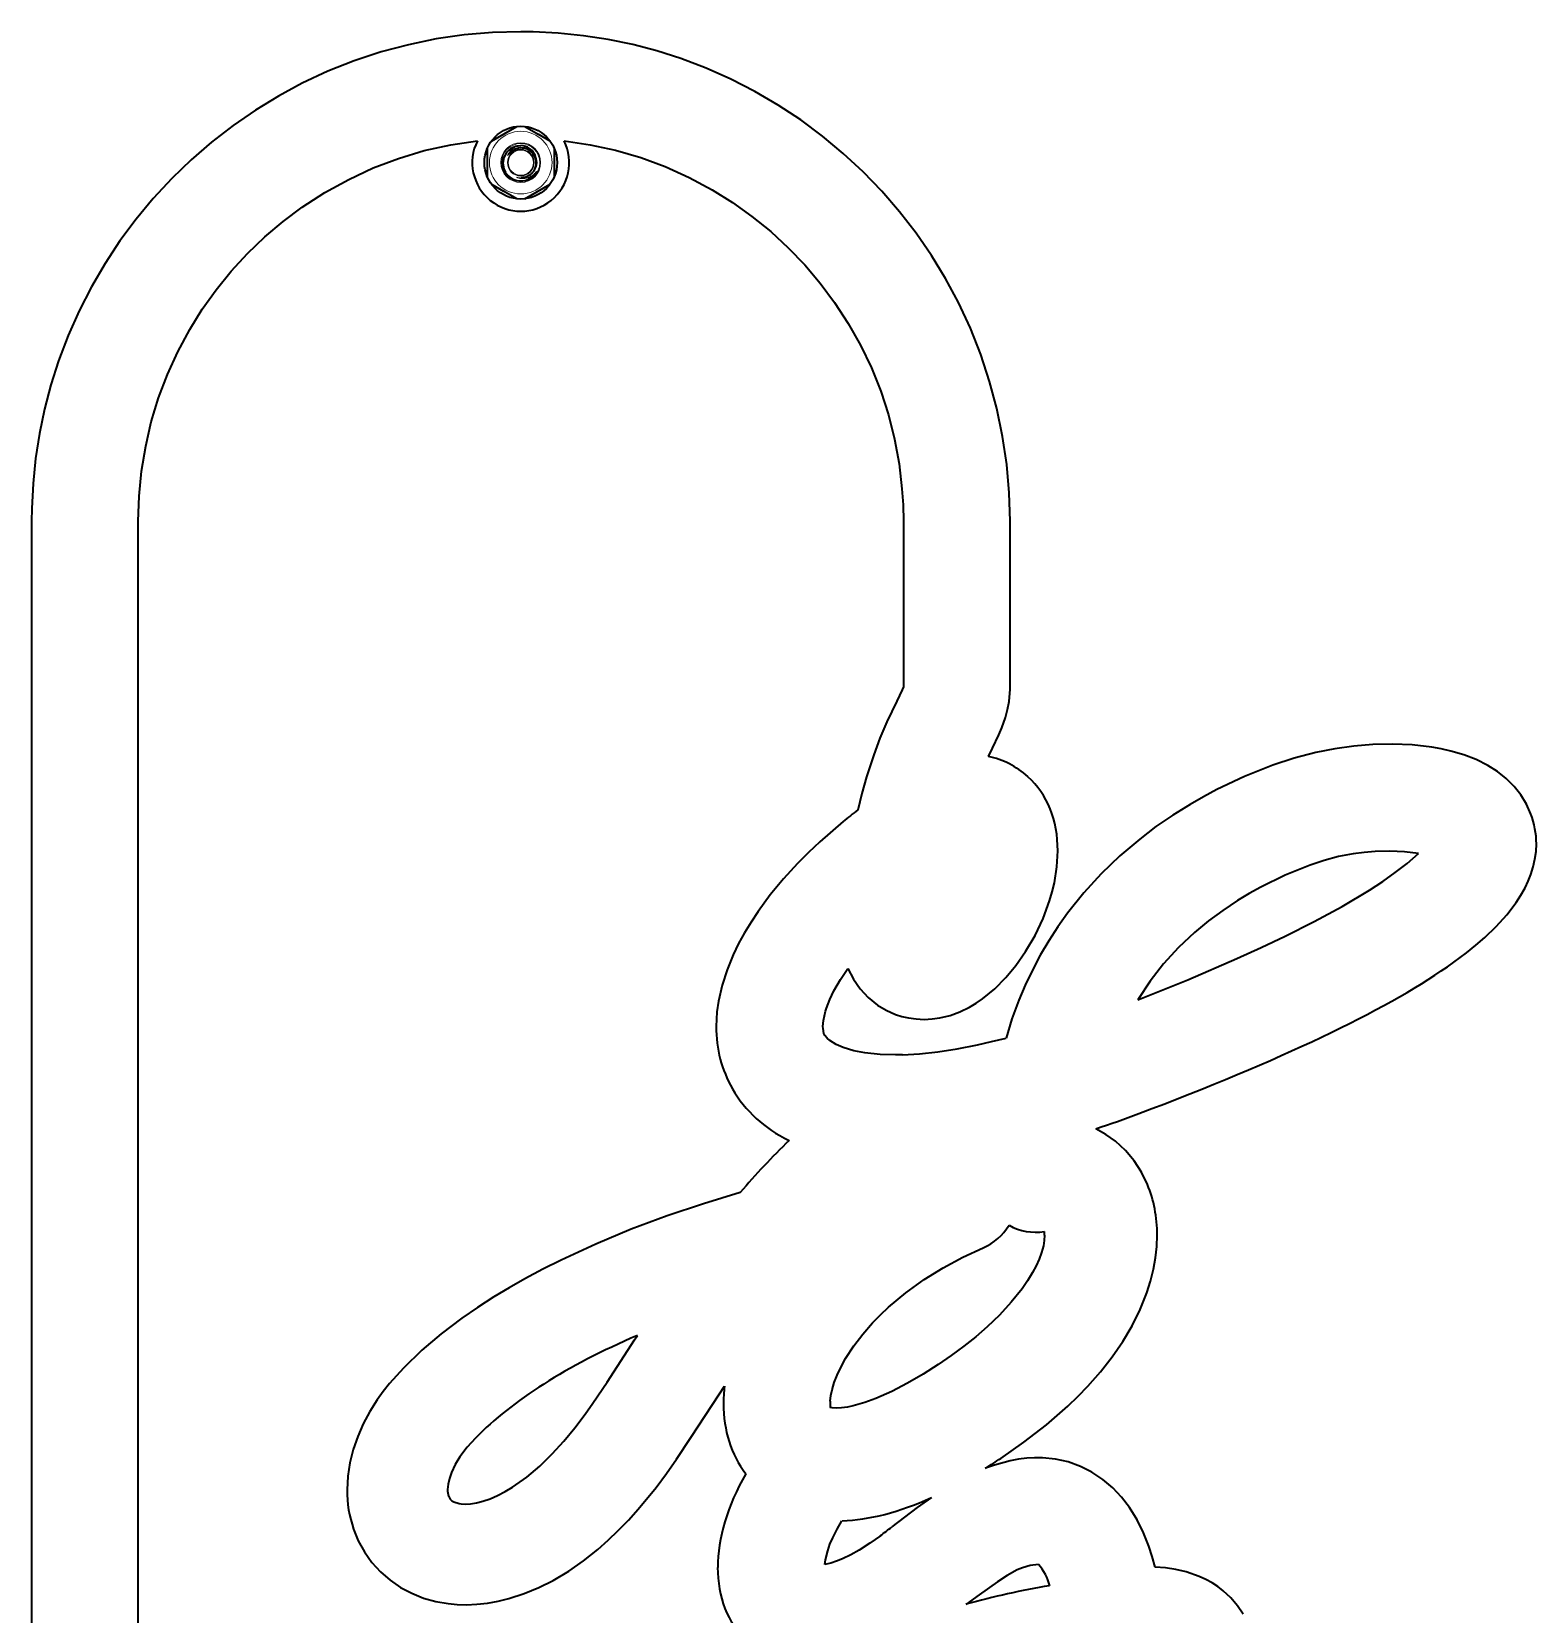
# Model space of a CAD drawing. Extents: x 146 to 1134, y 78 to 926.
# Drawn here: x 695.4 to 819.5, y 408.1 to 538.5 of the extents above; entities that cross this region are included whole.
import ezdxf

# ---------------------------------------------------------------- set-up
doc = ezdxf.new("R2010")
doc.units = 0

msp = doc.modelspace()

# ---------------------------------------------------------------- linework, layer by layer
at = {"color": 7, "lineweight": 35, "ltscale": 0.059962}
for p, q in [((733.35, 529.51), (735.43, 530.71)), ((733.01, 526.53), (733.01, 528.93))]:
    msp.add_line(p, q, dxfattribs=at)
at = {"color": 7, "lineweight": 35, "ltscale": 0.031607}
msp.add_line((736.1, 530.71), (737.19, 530.08), dxfattribs=at)
at = {"color": 7, "lineweight": 35, "ltscale": 0.028374}
msp.add_line((738.18, 529.51), (737.19, 530.08), dxfattribs=at)
at = {"color": 7, "lineweight": 13, "ltscale": 0.000735874}
msp.add_line((735.76, 529.12), (735.77, 529.15), dxfattribs=at)
at = {"color": 7, "lineweight": 13, "ltscale": 0.000146992}
msp.add_line((736.79, 528.43), (736.78, 528.42), dxfattribs=at)
at = {"color": 7, "lineweight": 35, "ltscale": 0.059964}
msp.add_line((738.51, 528.93), (738.51, 526.53), dxfattribs=at)
at = {"color": 7, "lineweight": 35, "ltscale": 0.001909}
msp.add_line((737.04, 526.95), (737.08, 527.01), dxfattribs=at)
at = {"color": 7, "lineweight": 35, "ltscale": 0.028372}
msp.add_line((733.35, 525.95), (734.33, 525.38), dxfattribs=at)
at = {"color": 7, "lineweight": 13, "ltscale": 0.000534609}
msp.add_line((735.45, 526.52), (735.44, 526.5), dxfattribs=at)
at = {"color": 7, "lineweight": 35, "ltscale": 0.059963}
msp.add_line((736.1, 524.75), (738.18, 525.95), dxfattribs=at)
at = {"color": 7, "lineweight": 35, "ltscale": 0.031605}
msp.add_line((735.43, 524.75), (734.33, 525.38), dxfattribs=at)
at = {"color": 7, "lineweight": 35}
for p, q in [((695.44, 498.2), (695.44, 391.91)), ((704.23, 391.91), (704.23, 498.2))]:
    msp.add_line(p, q, dxfattribs=at)
at = {"color": 7, "lineweight": 35, "ltscale": 0.341771}
msp.add_line((767.3, 498.2), (767.3, 484.53), dxfattribs=at)
at = {"color": 7, "lineweight": 35, "ltscale": 0.346059}
msp.add_line((776.09, 484.36), (776.09, 498.2), dxfattribs=at)
at = {"color": 7, "lineweight": 35, "ltscale": 0.019453}
msp.add_line((774.31, 478.79), (774.65, 479.49), dxfattribs=at)
at = {"color": 7, "lineweight": 35, "ltscale": 0.011049}
msp.add_line((745.14, 430.73), (745.38, 431.1), dxfattribs=at)
at = {"color": 7, "lineweight": 35, "ltscale": 0.019283}
msp.add_line((752.14, 426.28), (752.56, 426.92), dxfattribs=at)
at = {"color": 7, "lineweight": 35}
for points in [[(735.76, 538.52), (733.43, 538.46), (731.1, 538.26), (728.79, 537.92), (726.51, 537.45), (724.25, 536.85), (722.04, 536.12), (719.86, 535.26), (717.75, 534.27), (715.78, 533.22), (713.88, 532.05), (712.04, 530.79), (710.28, 529.43), (708.59, 527.97), (706.99, 526.42), (705.47, 524.78), (704.05, 523.07), (702.72, 521.28), (701.49, 519.42), (700.37, 517.5), (699.35, 515.52), (698.45, 513.48), (697.66, 511.4), (697.03, 509.43), (696.51, 507.43), (696.08, 505.4), (695.77, 503.35), (695.56, 501.29), (695.45, 499.22), (695.44, 498.2)], [(776.09, 498.2), (776.02, 500.53), (775.82, 502.86), (775.48, 505.17), (775.01, 507.46), (774.41, 509.71), (773.68, 511.93), (772.82, 514.1), (771.83, 516.21), (770.78, 518.18), (769.62, 520.08), (768.35, 521.92), (766.99, 523.68), (765.53, 525.37), (763.98, 526.98), (762.35, 528.49), (760.64, 529.92), (758.85, 531.25), (756.99, 532.47), (755.06, 533.6), (753.08, 534.61), (751.04, 535.52), (748.96, 536.3), (746.99, 536.93), (744.99, 537.46), (742.97, 537.88), (740.92, 538.19), (738.85, 538.41), (736.78, 538.51), (735.76, 538.52)], [(704.23, 498.2), (704.3, 500.26), (704.5, 502.32), (704.84, 504.36), (705.3, 506.37), (705.91, 508.34), (706.64, 510.28), (707.49, 512.15), (708.47, 513.97), (709.51, 515.65), (710.66, 517.26), (711.9, 518.79), (713.24, 520.25), (714.67, 521.61), (716.17, 522.89), (717.75, 524.07), (719.62, 525.28), (721.58, 526.35), (723.6, 527.29), (725.68, 528.08), (727.81, 528.72), (729.99, 529.2), (732.19, 529.53)], [(739.34, 529.53), (741.47, 529.21), (743.58, 528.75), (745.65, 528.15), (747.67, 527.4), (749.64, 526.51), (751.54, 525.49), (753.21, 524.45), (754.82, 523.3), (756.36, 522.06), (757.81, 520.72), (759.18, 519.3), (760.45, 517.79), (761.63, 516.21), (762.76, 514.48), (763.77, 512.68), (764.66, 510.82), (765.43, 508.9), (766.06, 506.94), (766.57, 504.94), (766.94, 502.91), (767.18, 500.86), (767.27, 499.53), (767.3, 498.2)], [(735.76, 529.12), (735.32, 529.07), (734.92, 528.88), (734.59, 528.56), (734.37, 528.16), (734.29, 527.7), (734.36, 527.23), (734.49, 526.94)], [(735.76, 526.5), (736.18, 526.55), (736.56, 526.75), (736.86, 527.06), (737.04, 527.47), (737.07, 527.91), (736.95, 528.35), (736.69, 528.72), (736.47, 528.9)], [(767.3, 484.53), (767.19, 484.29), (766.75, 483.35)], [(774.65, 479.49), (775.17, 480.59), (775.41, 481.15), (775.72, 482), (775.89, 482.66), (776.02, 483.33), (776.09, 484.36)], [(766.75, 483.35), (765.94, 481.66), (765.37, 480.31), (764.86, 478.94), (764.26, 477.12), (763.88, 475.76), (763.54, 474.39)], [(819.03, 474.06), (818.67, 474.87), (818.21, 475.63), (817.66, 476.33), (817, 476.98), (816.27, 477.55), (815.49, 478.05), (814.51, 478.54), (813.49, 478.93), (812.43, 479.25), (811.64, 479.43), (810.85, 479.57), (809.24, 479.75), (807.62, 479.82), (806, 479.78), (804.43, 479.65), (802.86, 479.43), (801.31, 479.13), (799.51, 478.67), (797.75, 478.09)], [(797.75, 478.09), (795.42, 477.14), (793.14, 476.07), (792.03, 475.48), (790.93, 474.85), (789.51, 473.96), (788.12, 473.02), (786.78, 472), (785.15, 470.62), (783.61, 469.14), (782.17, 467.57), (780.84, 465.9), (780.03, 464.77), (779.28, 463.61), (778.58, 462.42), (777.93, 461.2), (777.35, 459.97), (776.81, 458.71), (776.25, 457.17), (775.78, 455.6)], [(762.33, 473.44), (760.4, 471.76), (759.47, 470.88), (758.57, 469.97), (757.42, 468.71), (756.33, 467.4), (755.32, 466.02), (754.74, 465.15), (754.2, 464.26), (753.72, 463.38), (753.28, 462.47), (752.77, 461.23), (752.35, 459.96), (752.05, 458.65), (751.93, 457.76), (751.86, 456.55)], [(777.36, 462.72), (778.15, 464.05), (778.82, 465.45), (779.35, 466.9), (779.57, 467.64), (779.75, 468.4), (779.96, 469.71), (780.03, 471.03)], [(786.63, 458.76), (790.74, 460.41), (794.78, 462.15), (796.79, 463.06), (798.78, 464), (801.15, 465.19), (803.48, 466.45), (805.73, 467.78), (806.81, 468.49), (807.85, 469.23), (808.84, 469.99), (809.75, 470.81)], [(809.75, 470.81), (808.6, 470.95), (807.41, 471), (806.2, 470.97), (805.29, 470.9), (804.38, 470.78), (803.17, 470.55), (801.99, 470.24), (800.83, 469.85)], [(812.14, 461.48), (813.72, 462.63), (814.48, 463.24), (815.22, 463.88), (816.16, 464.78), (817.03, 465.74), (817.82, 466.77), (818.21, 467.36), (818.55, 467.98), (818.81, 468.52), (819.03, 469.07), (819.22, 469.7), (819.36, 470.33), (819.45, 470.97), (819.48, 471.61)], [(800.83, 469.85), (798.77, 469.01), (796.77, 468.04), (795.8, 467.51), (794.85, 466.94), (793.62, 466.12), (792.44, 465.25), (791.3, 464.31), (789.98, 463.06), (788.75, 461.71), (787.63, 460.28), (786.63, 458.76)], [(766.65, 457.55), (767.18, 457.38), (767.72, 457.26), (768.36, 457.17), (769.01, 457.14), (769.66, 457.17), (770.31, 457.26), (771.15, 457.46), (771.96, 457.76), (772.74, 458.14), (773.29, 458.47), (773.83, 458.84), (774.83, 459.66), (775.74, 460.59), (776.56, 461.58), (777.36, 462.72)], [(760.67, 456.56), (760.71, 457.04), (760.88, 457.81), (760.96, 458.06), (761.24, 458.79), (761.58, 459.5), (762.11, 460.43), (762.72, 461.32)], [(762.72, 461.32), (763.18, 460.46), (763.74, 459.65), (764.41, 458.94), (765.17, 458.32), (765.89, 457.89), (766.65, 457.55)], [(760.83, 455.8), (760.75, 455.98), (760.68, 456.39), (760.67, 456.56)], [(766.64, 454.21), (765.38, 454.25), (764.13, 454.38), (763.22, 454.55), (762.33, 454.82), (761.75, 455.07), (761.23, 455.39), (761.01, 455.58), (760.83, 455.8)], [(787.42, 443.53), (786.93, 444.54), (786.32, 445.48), (785.6, 446.34), (784.78, 447.1), (784, 447.65), (783.16, 448.12)], [(753.84, 442.87), (750.82, 441.95), (747.83, 440.94), (744.87, 439.84), (741.95, 438.63), (739.08, 437.31), (737.58, 436.56), (736.09, 435.77), (734.8, 435.03), (733.53, 434.27), (732.2, 433.41), (730.89, 432.51), (729.21, 431.23), (727.6, 429.87), (726.08, 428.41)], [(761.27, 425.67), (761.32, 426.15), (761.42, 426.62), (761.6, 427.22), (761.83, 427.81), (762.16, 428.52), (762.54, 429.2), (763.21, 430.23), (763.95, 431.21), (764.76, 432.13), (765.41, 432.79), (766.08, 433.43), (767.51, 434.62), (769.01, 435.7), (770.58, 436.66), (772.21, 437.54), (773.88, 438.31)], [(778.94, 439.35), (778.91, 438.91), (778.84, 438.47), (778.69, 437.92), (778.49, 437.38), (778.24, 436.82), (777.95, 436.27), (777.53, 435.59), (777.08, 434.94), (776.19, 433.83), (775.23, 432.78), (774.2, 431.8), (773.26, 430.98), (772.29, 430.2), (771.25, 429.44), (770.18, 428.7)], [(775.33, 420.97), (777.24, 422.31), (779.09, 423.74), (780.85, 425.28), (781.7, 426.09), (782.51, 426.93), (783.54, 428.1), (784.51, 429.33), (785.39, 430.61), (786.15, 431.89), (786.82, 433.23), (787.37, 434.61), (787.67, 435.57), (787.92, 436.55), (788.08, 437.48), (788.19, 438.43), (788.22, 439.36)], [(741.71, 425.53), (742.87, 427.26), (745.14, 430.73)], [(726.08, 428.41), (724.94, 427.14), (724.42, 426.47), (723.92, 425.78), (723.32, 424.82), (722.78, 423.82), (722.32, 422.78), (721.95, 421.71), (721.67, 420.61), (721.5, 419.49), (721.44, 418.38)], [(770.18, 428.7), (768.93, 427.9), (767.65, 427.16), (766.36, 426.49), (765.03, 425.9), (764.11, 425.57), (763.16, 425.3), (762.69, 425.2), (762.21, 425.14), (761.75, 425.11), (761.44, 425.12), (761.28, 425.15)], [(730.84, 417.22), (731.22, 417.2), (731.61, 417.22), (732.12, 417.3), (732.63, 417.43), (733.25, 417.64), (733.85, 417.9), (734.48, 418.23), (735.09, 418.59), (736.26, 419.42), (737.34, 420.33), (738.36, 421.33), (739.32, 422.38), (740.23, 423.48), (741.08, 424.62), (741.71, 425.53)], [(748.59, 420.9), (749.78, 422.69), (752.14, 426.28)], [(732.02, 422.62), (731.35, 421.88), (730.75, 421.09), (730.36, 420.45), (730.04, 419.79), (729.88, 419.32), (729.77, 418.84), (729.73, 418.39)], [(729.77, 409), (730.53, 408.93), (731.29, 408.91), (732.15, 408.95), (733.01, 409.04), (733.91, 409.2), (734.79, 409.42), (736.04, 409.82), (737.26, 410.32), (738.43, 410.91), (739.71, 411.68), (740.94, 412.53), (742.11, 413.46), (742.97, 414.22), (743.8, 415.02), (744.64, 415.88), (745.44, 416.77), (746.93, 418.58), (747.78, 419.73), (748.59, 420.9)], [(781.9, 420.3), (780.89, 420.67), (779.84, 420.91), (778.77, 421.02), (778.12, 421.02), (777.48, 420.98), (776.78, 420.9), (776.1, 420.77), (774.8, 420.41), (774.06, 420.15)], [(788.06, 412.01), (787.81, 412.87), (787.53, 413.72), (787.09, 414.83), (786.56, 415.9), (785.94, 416.92), (785.29, 417.77), (784.56, 418.55), (783.74, 419.24), (782.84, 419.83), (781.9, 420.3)], [(729.81, 417.87), (729.94, 417.61), (730.08, 417.48), (730.25, 417.38), (730.67, 417.24), (730.84, 417.22)], [(769.61, 417.75), (768.44, 416.92), (766.35, 415.32)], [(721.97, 415.14), (722.37, 414.17), (722.88, 413.26), (723.49, 412.4), (724.19, 411.63), (724.99, 410.94), (725.85, 410.34), (726.78, 409.85), (727.75, 409.46), (728.76, 409.18), (729.77, 409)], [(760.82, 412.23), (760.87, 412.61), (761.06, 413.34), (761.25, 413.89), (761.48, 414.43), (761.84, 415.13), (762.23, 415.82)], [(765.4, 414.59), (764.54, 413.97), (763.65, 413.4), (762.97, 413.02), (762.28, 412.69), (761.8, 412.5), (761.31, 412.34), (760.82, 412.23)], [(778.43, 412.23), (777.76, 412.15), (777.11, 411.96), (776.68, 411.77), (775.85, 411.31), (775.07, 410.8), (773.56, 409.72), (772.46, 408.94)], [(795.32, 408.12), (794.84, 408.83), (794.28, 409.48), (793.65, 410.06), (793.21, 410.41), (792.74, 410.71), (792.22, 410.99), (791.69, 411.24), (790.6, 411.61), (789.76, 411.81), (788.9, 411.94), (788.06, 412.01)]]:
    msp.add_lwpolyline(points, dxfattribs=at)
at = {"color": 7, "lineweight": 13}
for points in [[(735.77, 529.15), (735.43, 529.13), (735.12, 529.02), (734.84, 528.85), (734.52, 528.52), (734.32, 528.11), (734.26, 527.76)], [(735.08, 528.71), (734.76, 528.39), (734.73, 528.34), (734.69, 528.29), (734.69, 528.3), (734.7, 528.36)], [(734.71, 528.36), (734.92, 528.7), (735.24, 528.97), (735.58, 529.12)], [(735.76, 526.47), (736.09, 526.5), (736.4, 526.61), (736.68, 526.81), (736.9, 527.07), (737.05, 527.38), (737.11, 527.73), (737.07, 528.08), (736.95, 528.41), (736.75, 528.7), (736.49, 528.92)], [(736.99, 526.87), (736.72, 526.64), (736.41, 526.48), (736.09, 526.41), (735.76, 526.41)], [(737.08, 527.01), (736.81, 526.73), (736.48, 526.53), (736.19, 526.44), (735.77, 526.43)]]:
    msp.add_lwpolyline(points, dxfattribs=at)
at = {"color": 7, "lineweight": 35}
msp.add_circle((735.76, 527.73), 3, dxfattribs=at)
at = {"color": 7, "lineweight": 13}
for radius in [2.58, 1.64, 1.57, 1.1, 1.04]:
    msp.add_circle((735.76, 527.73), radius, dxfattribs=at)
at = {"color": 7, "lineweight": 35}
for centre, radius, start, end in [((735.76, 527.73), 4, 153.2742, 26.7258), ((735.79, 527.7), 1.24, 91.2623, 124.9807), ((735.72, 527.75), 1.38, 56.7356, 87.9408), ((735.79, 527.7), 1.24, 63.1668, 91.1945), ((735.78, 527.68), 1.25, 36.4978, 63.1497), ((735.77, 527.68), 1.26, 337.1657, 36.3051), ((735.76, 527.73), 1.5, 178.7619, 283.5045), ((735.76, 527.73), 1.5, 283.5008, 328.5014), ((788.92, 441.04), 41.91, 127.2719, 129.3694), ((812.52, 471.59), 6.96, 0.1097, 20.7428), ((767.02, 449.57), 4.66, 87.4499, 94.6907), ((752.28, 540.76), 97.65, 288.438, 290.6449), ((802.48, 401.18), 64.06, 134.13, 139.394), ((772.04, 442.58), 4.64, 293.3147, 328.7653), ((778.23, 444.2), 4.6, 241.109, 278.5774), ((776.65, 439.36), 2.29, 359.7109, 7.2111), ((764.98, 425.46), 12.51, 173.2715, 176.7625), ((764.54, 425.49), 12.07, 176.8155, 179.9728), ((765, 425.47), 3.73, 176.8203, 179.8593), ((763.36, 425.45), 2.1, 179.3375, 188.3482), ((747.64, 462.53), 49.94, 301.9333, 303.6707), ((731.24, 418.34), 9.8, 179.793, 199.0229), ((731.35, 418.35), 1.62, 178.7036, 197.3505), ((730.23, 460.72), 58.01, 307.319, 308.5019), ((775.31, 409.48), 4.17, 13.7824, 41.3628), ((790.6, 343.83), 67.59, 99.5789, 105.565)]:
    msp.add_arc(centre, radius, start, end, dxfattribs=at)
at = {"color": 7, "lineweight": 13}
for centre, radius, start, end in [((735.91, 527.86), 1.31, 105.5489, 157.192), ((735.76, 527.73), 1.23, 46.2214, 149.1341), ((735.79, 527.7), 1.23, 91.2478, 124.9792), ((735.79, 527.7), 1.23, 63.1463, 91.1795), ((735.72, 527.75), 1.41, 56.633, 87.8418), ((735.78, 527.68), 1.25, 36.4709, 63.1281), ((735.77, 527.68), 1.26, 333.8004, 36.2516), ((735.94, 527.68), 1.28, 246.9821, 261.9367), ((735.81, 527.72), 1.26, 253.2875, 267.4962), ((735.94, 527.68), 1.26, 247.0691, 262.0183)]:
    msp.add_arc(centre, radius, start, end, dxfattribs=at)
at = {"color": 7, "lineweight": 35}
for centre, major_axis, ratio, start_param, end_param in [((766, 456.46), (-9.71, -21.89), 0.532183, 2.969545, 3.256554), ((762.93, 463.44), (15.27, 13.03), 0.590219, 5.81647, 6.360782), ((548.12, 428.14), (270.34, 41.83), 0.116461, 5.77529, 6.047799), ((788.6, 466.35), (36.1, 13.42), 0.507147, 2.95519, 3.226896), ((811.09, 494.22), (52.22, 37.13), 0.285309, 3.544989, 3.787641), ((826.87, 507.91), (72.82, 57.73), 0.329126, 3.092857, 3.297104), ((766.34, 432.4), (20.42, 12.42), 0.632566, 5.915994, 6.187556), ((908.67, 389.34), (181.26, -24.56), 0.264044, 2.726959, 2.948524), ((770.87, 432.27), (16.63, 12.47), 0.631841, 2.699315, 3.15058), ((772.13, 419.35), (18.8, 12.17), 0.592749, 2.290687, 2.77534), ((824.04, 566.62), (-66.7, -149.91), 0.246952, 0.119812, 0.269723), ((768.45, 417.17), (14.98, 10.24), 0.665908, 2.714205, 3.257652)]:
    msp.add_ellipse(centre, major_axis=major_axis, ratio=ratio, start_param=start_param, end_param=end_param, dxfattribs=at)

doc.saveas('drawing.dxf')
